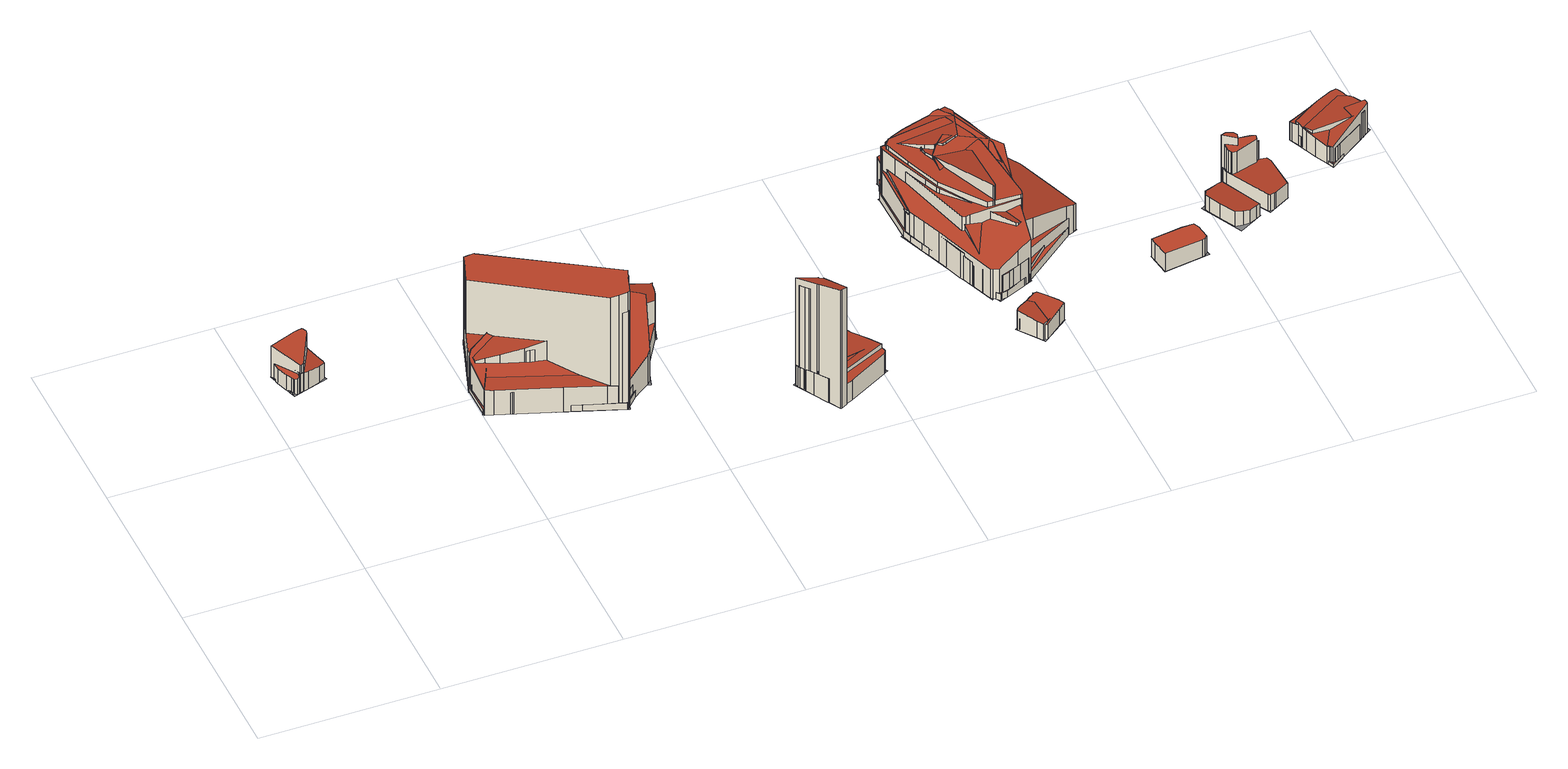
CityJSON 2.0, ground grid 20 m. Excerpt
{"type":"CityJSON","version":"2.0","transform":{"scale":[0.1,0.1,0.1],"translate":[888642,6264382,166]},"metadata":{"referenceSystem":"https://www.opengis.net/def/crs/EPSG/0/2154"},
"CityObjects":{
"building1":{"type":"Building","attributes":{"class":"Building"},"children":["building1-1"]},
"building1-1":{"type":"BuildingPart","parents":["building1"],"geometry":[{"type":"MultiSurface","lod":"2.2","boundaries":[[[0,1,2,3,4,5,6,7,8,9,10,11,12,13,14]],[[15,16,1,0]],[[16,17,2,1]],[[17,18,3,2]],[[18,19,4,3]],[[19,20,5,4]],[[20,21,6,5]],[[21,22,7,6]],[[22,23,8,7]],[[23,24,9,8]],[[24,25,10,9]],[[25,26,11,10]],[[26,27,12,11]],[[27,28,13,12]],[[28,29,14,13]],[[29,15,0,14]],[[30,31,32,33,34,35,36,37,38,39]],[[40,41,31,30]],[[41,42,32,31]],[[42,43,33,32]],[[43,44,34,33]],[[44,45,35,34]],[[45,46,36,35]],[[46,47,37,36]],[[47,48,38,37]],[[48,49,39,38]],[[49,40,30,39]],[[50,51,52,53,54,55,56,57,58,59,60,61,62]],[[63,64,51,50]],[[64,65,52,51]],[[65,66,53,52]],[[66,67,54,53]],[[67,68,55,54]],[[68,69,56,55]],[[69,70,57,56]],[[70,71,58,57]],[[71,72,59,58]],[[72,73,60,59]],[[73,74,61,60]],[[74,75,62,61]],[[75,63,50,62]],[[76,77,78,79,80,81,82,83,84,85]],[[86,18,77,76]],[[18,87,78,77]],[[87,88,79,78]],[[88,89,80,79]],[[89,90,81,80]],[[90,91,82,81]],[[91,92,83,82]],[[92,93,84,83]],[[93,94,85,84]],[[94,86,76,85]],[[95,96,97,98]]],"semantics":{"surfaces":[{"type":"RoofSurface","rf_azimuth":15.54,"rf_slope":7.57},{"type":"WallSurface","on_footprint_edge":true},{"type":"RoofSurface","rf_azimuth":200.71,"rf_slope":18.21},{"type":"RoofSurface","rf_azimuth":100.34,"rf_slope":1.51},{"type":"RoofSurface","rf_azimuth":263.24,"rf_slope":11.64},{"type":"GroundSurface"}],"values":[0,1,1,1,1,1,1,1,1,1,1,1,1,1,1,1,2,1,1,1,1,1,1,1,1,1,1,3,1,1,1,1,1,1,1,1,1,1,1,1,1,4,1,1,1,1,1,1,1,1,1,1,5]}}]},
"building2":{"type":"Building","attributes":{"class":"Building"},"children":["building2-1"]},
"building2-1":{"type":"BuildingPart","parents":["building2"],"geometry":[{"type":"MultiSurface","lod":"2.2","boundaries":[[[99,100,101,102,103,104,105,106,107,108,109,110,111,112,113,114,115,116]],[[117,118,100,99]],[[118,119,101,100]],[[119,120,102,101]],[[120,121,103,102]],[[121,122,104,103]],[[122,123,105,104]],[[123,124,106,105]],[[124,125,107,106]],[[125,126,108,107]],[[126,127,109,108]],[[127,128,110,109]],[[128,129,111,110]],[[129,130,112,111]],[[130,131,113,112]],[[131,132,114,113]],[[132,133,115,114]],[[133,134,116,115]],[[134,117,99,116]],[[135,136,137,138,139,140,141,142,143,144,145,146,147,148,149,150]],[[151,152,136,135]],[[152,153,137,136]],[[153,154,138,137]],[[154,155,139,138]],[[155,156,140,139]],[[156,157,141,140]],[[157,158,142,141]],[[158,159,143,142]],[[159,160,144,143]],[[160,161,145,144]],[[161,162,146,145]],[[162,163,147,146]],[[163,164,148,147]],[[164,165,149,148]],[[165,166,150,149]],[[166,151,135,150]],[[167,168,169,170,171,172,173,174,175,176,177,178,179,180]],[[181,182,168,167]],[[182,183,169,168]],[[183,184,170,169]],[[184,185,171,170]],[[185,186,172,171]],[[186,187,173,172]],[[187,188,174,173]],[[188,189,175,174]],[[189,190,176,175]],[[190,191,177,176]],[[191,192,178,177]],[[192,193,179,178]],[[193,194,180,179]],[[194,181,167,180]],[[195,196,197,198,199,200,201,202,203,204,205,206,207,208,209,210,211,212]],[[213,214,196,195]],[[214,215,197,196]],[[215,216,198,197]],[[216,217,199,198]],[[217,218,200,199]],[[218,219,201,200]],[[219,220,202,201]],[[220,221,203,202]],[[221,222,204,203]],[[222,223,205,204]],[[223,224,206,205]],[[224,225,207,206]],[[225,226,208,207]],[[226,227,209,208]],[[227,228,210,209]],[[228,229,211,210]],[[229,230,212,211]],[[230,213,195,212]],[[231,232,233,234,235,236,237,238,239,240,241,242]],[[243,244,232,231]],[[244,245,233,232]],[[245,246,234,233]],[[246,247,235,234]],[[247,248,236,235]],[[248,249,237,236]],[[249,250,238,237]],[[250,251,239,238]],[[251,252,240,239]],[[252,253,241,240]],[[253,254,242,241]],[[254,243,231,242]],[[255,256,257,258,259,260,261,262,263,264,265,266,267,268,269]],[[270,271,256,255]],[[271,247,257,256]],[[247,272,258,257]],[[272,273,259,258]],[[273,274,260,259]],[[274,275,261,260]],[[275,276,262,261]],[[276,277,263,262]],[[277,278,264,263]],[[278,279,265,264]],[[279,280,266,265]],[[280,281,267,266]],[[281,165,268,267]],[[165,282,269,268]],[[282,270,255,269]],[[283,284,285,286,287,288,289,290,291,292,293,294]],[[295,296,284,283]],[[296,297,285,284]],[[297,298,286,285]],[[298,299,287,286]],[[299,300,288,287]],[[300,301,289,288]],[[301,302,290,289]],[[302,303,291,290]],[[303,304,292,291]],[[304,305,293,292]],[[305,306,294,293]],[[306,295,283,294]],[[307,308,309,310,311,312,313,314,315,316,317]],[[318,319,308,307]],[[319,320,309,308]],[[320,272,310,309]],[[272,218,311,310]],[[218,321,312,311]],[[321,322,313,312]],[[322,323,314,313]],[[323,324,315,314]],[[324,325,316,315]],[[325,326,317,316]],[[326,318,307,317]],[[327,328,329,330,331,332,333,334,335,336,337,338]],[[339,340,328,327]],[[340,341,329,328]],[[341,342,330,329]],[[342,343,331,330]],[[343,344,332,331]],[[344,345,333,332]],[[345,346,334,333]],[[346,347,335,334]],[[347,348,336,335]],[[348,349,337,336]],[[349,350,338,337]],[[350,339,327,338]],[[351,352,353,354,355,356,357,358,359,360,361,362,363]],[[364,365,352,351]],[[365,366,353,352]],[[366,367,354,353]],[[367,368,355,354]],[[368,182,356,355]],[[182,221,357,356]],[[221,369,358,357]],[[369,370,359,358]],[[370,371,360,359]],[[371,372,361,360]],[[372,373,362,361]],[[373,374,363,362]],[[374,364,351,363]],[[375,376,377,378,379,380,381,382]],[[383,384,376,375]],[[384,385,377,376]],[[385,300,378,377]],[[300,386,379,378]],[[386,387,380,379]],[[387,348,381,380]],[[348,388,382,381]],[[388,383,375,382]],[[389,390,391,392,393,394,395]],[[396,397,390,389]],[[397,398,391,390]],[[398,399,392,391]],[[399,400,393,392]],[[400,401,394,393]],[[401,402,395,394]],[[402,396,389,395]],[[403,404,405,406,407,408,409]],[[318,366,404,403]],[[366,405,404]],[[410,407,406]],[[410,411,408,407]],[[411,412,409,408]],[[412,318,403,409]],[[413,414,415,416]],[[417,418,414,413]],[[418,419,415,414]],[[419,420,416,415]],[[420,417,413,416]],[[421,422,423,424,425,426]],[[412,427,422,421]],[[427,428,423,422]],[[428,429,424,423]],[[429,430,425,424]],[[430,431,426,425]],[[431,412,421,426]],[[432,433,434,435,436,437,438,439,440,441,442,411,325,443,444,445]]],"semantics":{"surfaces":[{"type":"RoofSurface","rf_azimuth":251.71,"rf_slope":16.52},{"type":"WallSurface","on_footprint_edge":true},{"type":"RoofSurface","rf_azimuth":162.41,"rf_slope":17.13},{"type":"RoofSurface","rf_azimuth":78.77,"rf_slope":15.43},{"type":"RoofSurface","rf_azimuth":127.8,"rf_slope":1.29},{"type":"RoofSurface","rf_azimuth":255,"rf_slope":3.96},{"type":"RoofSurface","rf_azimuth":174.66,"rf_slope":17.83},{"type":"RoofSurface","rf_azimuth":328.68,"rf_slope":11.19},{"type":"RoofSurface","rf_azimuth":230.89,"rf_slope":18.81},{"type":"RoofSurface","rf_azimuth":131.61,"rf_slope":17.32},{"type":"RoofSurface","rf_azimuth":213.69,"rf_slope":1.65},{"type":"RoofSurface","rf_azimuth":133.4,"rf_slope":14.82},{"type":"RoofSurface","rf_azimuth":178.65,"rf_slope":16.27},{"type":"RoofSurface","rf_azimuth":34.18,"rf_slope":7.38},{"type":"RoofSurface","rf_azimuth":332.82,"rf_slope":3.75},{"type":"RoofSurface","rf_azimuth":262.58,"rf_slope":11.08},{"type":"GroundSurface"}],"values":[0,1,1,1,1,1,1,1,1,1,1,1,1,1,1,1,1,1,1,2,1,1,1,1,1,1,1,1,1,1,1,1,1,1,1,1,3,1,1,1,1,1,1,1,1,1,1,1,1,1,1,4,1,1,1,1,1,1,1,1,1,1,1,1,1,1,1,1,1,1,5,1,1,1,1,1,1,1,1,1,1,1,1,6,1,1,1,1,1,1,1,1,1,1,1,1,1,1,1,7,1,1,1,1,1,1,1,1,1,1,1,1,8,1,1,1,1,1,1,1,1,1,1,1,9,1,1,1,1,1,1,1,1,1,1,1,1,10,1,1,1,1,1,1,1,1,1,1,1,1,1,11,1,1,1,1,1,1,1,1,12,1,1,1,1,1,1,1,13,1,1,1,1,1,1,14,1,1,1,1,15,1,1,1,1,1,1,16]}}]},
"building3":{"type":"Building","attributes":{"class":"Building"},"children":["building3-1"]},
"building3-1":{"type":"BuildingPart","parents":["building3"],"geometry":[{"type":"MultiSurface","lod":"2.2","boundaries":[[[446,447,448,449,450,451,452,453,454,455,456,457,458,459]],[[460,461,447,446]],[[461,462,448,447]],[[462,463,449,448]],[[463,464,450,449]],[[464,465,451,450]],[[465,466,452,451]],[[466,467,453,452]],[[467,468,454,453]],[[468,469,455,454]],[[469,470,456,455]],[[470,471,457,456]],[[471,472,458,457]],[[472,473,459,458]],[[473,460,446,459]],[[474,475,476,477,478,479,480,481,482,483,484,485]],[[486,487,475,474]],[[487,488,476,475]],[[488,489,477,476]],[[489,490,478,477]],[[490,491,479,478]],[[491,492,480,479]],[[492,493,481,480]],[[493,494,482,481]],[[494,495,483,482]],[[495,496,484,483]],[[496,497,485,484]],[[497,486,474,485]],[[498,499,500,501,502,503,504,505,506]],[[460,507,499,498]],[[507,508,500,499]],[[508,509,501,500]],[[509,510,502,501]],[[510,511,503,502]],[[511,512,504,503]],[[512,513,505,504]],[[513,514,506,505]],[[514,460,498,506]],[[515,516,517,518,519,520,521,522,523]],[[524,525,516,515]],[[525,526,517,516]],[[526,527,518,517]],[[527,528,519,518]],[[528,529,520,519]],[[529,530,521,520]],[[530,531,522,521]],[[531,532,523,522]],[[532,524,515,523]],[[533,534,509,535]]],"semantics":{"surfaces":[{"type":"RoofSurface","rf_azimuth":115.02,"rf_slope":7.95},{"type":"WallSurface","on_footprint_edge":true},{"type":"RoofSurface","rf_azimuth":297.71,"rf_slope":17.24},{"type":"RoofSurface","rf_azimuth":84.93,"rf_slope":18.1},{"type":"RoofSurface","rf_azimuth":82.2,"rf_slope":16.7},{"type":"GroundSurface"}],"values":[0,1,1,1,1,1,1,1,1,1,1,1,1,1,1,2,1,1,1,1,1,1,1,1,1,1,1,1,3,1,1,1,1,1,1,1,1,1,4,1,1,1,1,1,1,1,1,1,5]}}]},
"building4":{"type":"Building","attributes":{"class":"Building"},"children":["building4-1"]},
"building4-1":{"type":"BuildingPart","parents":["building4"],"geometry":[{"type":"MultiSurface","lod":"2.2","boundaries":[[[536,537,538,539,540,541,542,543,544,545,546,547,548,549,550]],[[551,552,537,536]],[[552,553,538,537]],[[553,554,539,538]],[[554,555,540,539]],[[555,556,541,540]],[[556,557,542,541]],[[557,558,543,542]],[[558,559,544,543]],[[559,560,545,544]],[[560,561,546,545]],[[561,562,547,546]],[[562,563,548,547]],[[563,564,549,548]],[[564,565,550,549]],[[565,551,536,550]],[[566,567,568,569,570,571,572]],[[573,574,567,566]],[[574,575,568,567]],[[575,576,569,568]],[[576,577,570,569]],[[577,578,571,570]],[[578,579,572,571]],[[579,573,566,572]],[[580,581,582,583]]],"semantics":{"surfaces":[{"type":"RoofSurface","rf_azimuth":225.5,"rf_slope":7.92},{"type":"WallSurface","on_footprint_edge":true},{"type":"RoofSurface","rf_azimuth":338.32,"rf_slope":10.47},{"type":"GroundSurface"}],"values":[0,1,1,1,1,1,1,1,1,1,1,1,1,1,1,1,2,1,1,1,1,1,1,1,3]}}]},
"building5":{"type":"Building","attributes":{"class":"Building"},"children":["building5-1"]},
"building5-1":{"type":"BuildingPart","parents":["building5"],"geometry":[{"type":"MultiSurface","lod":"2.2","boundaries":[[[584,585,586,587,588,589,590,591,592,593,594,595,596,597,598,599]],[[600,601,585,584]],[[601,602,586,585]],[[602,603,587,586]],[[603,604,588,587]],[[604,605,589,588]],[[605,606,590,589]],[[606,607,591,590]],[[607,608,592,591]],[[608,609,593,592]],[[609,610,594,593]],[[610,611,595,594]],[[611,612,596,595]],[[612,613,597,596]],[[613,614,598,597]],[[614,615,599,598]],[[615,600,584,599]],[[616,617,618,619,620,621,622,623,624,625,626,627,628,629,630,631,632,633,634,635,636,637]],[[638,639,617,616]],[[639,640,618,617]],[[640,641,619,618]],[[641,642,620,619]],[[642,643,621,620]],[[643,644,622,621]],[[644,645,623,622]],[[645,646,624,623]],[[646,647,625,624]],[[647,648,626,625]],[[648,649,627,626]],[[649,650,628,627]],[[650,651,629,628]],[[651,652,630,629]],[[652,653,631,630]],[[653,654,632,631]],[[654,655,633,632]],[[655,656,634,633]],[[656,657,635,634]],[[657,658,636,635]],[[658,659,637,636]],[[659,638,616,637]],[[660,661,662,663,664,665,666,667,668,669,670,671,672,673,674,675]],[[676,677,661,660]],[[677,678,662,661]],[[678,679,663,662]],[[679,680,664,663]],[[680,681,665,664]],[[681,682,666,665]],[[682,683,667,666]],[[683,684,668,667]],[[684,685,669,668]],[[685,686,670,669]],[[686,687,671,670]],[[687,688,672,671]],[[688,689,673,672]],[[689,690,674,673]],[[690,691,675,674]],[[691,676,660,675]],[[692,693,694,695,696,697,698,699,700,701,702,703,704,705,706]],[[658,707,693,692]],[[707,708,694,693]],[[708,709,695,694]],[[709,710,696,695]],[[710,711,697,696]],[[711,712,698,697]],[[712,713,699,698]],[[713,714,700,699]],[[714,715,701,700]],[[715,613,702,701]],[[613,716,703,702]],[[716,717,704,703]],[[717,718,705,704]],[[718,719,706,705]],[[719,658,692,706]],[[720,721,722,723,724,725,726,727,728,729,730,731,732,733]],[[734,735,721,720]],[[735,736,722,721]],[[736,737,723,722]],[[737,738,724,723]],[[738,739,725,724]],[[739,740,726,725]],[[740,741,727,726]],[[741,742,728,727]],[[742,743,729,728]],[[743,744,730,729]],[[744,745,731,730]],[[745,746,732,731]],[[746,747,733,732]],[[747,734,720,733]],[[748,749,750,751,752,753,754,755,756,757,758,759,760,761,762,763,764,765,766,767,768]],[[769,770,749,748]],[[770,771,750,749]],[[771,772,751,750]],[[772,773,752,751]],[[773,774,753,752]],[[774,775,754,753]],[[775,776,755,754]],[[776,777,756,755]],[[777,778,757,756]],[[778,779,758,757]],[[779,742,759,758]],[[742,780,760,759]],[[780,781,761,760]],[[781,782,762,761]],[[782,783,763,762]],[[783,784,764,763]],[[784,785,765,764]],[[785,786,766,765]],[[786,787,767,766]],[[787,788,768,767]],[[788,769,748,768]],[[789,790,791,792,793,794,795,796,797,798,799,800,801,802,803,804]],[[805,806,790,789]],[[806,807,791,790]],[[807,808,792,791]],[[808,809,793,792]],[[809,810,794,793]],[[810,811,795,794]],[[811,812,796,795]],[[812,813,797,796]],[[813,814,798,797]],[[814,815,799,798]],[[815,816,800,799]],[[816,613,801,800]],[[613,817,802,801]],[[817,818,803,802]],[[818,819,804,803]],[[819,805,789,804]],[[820,821,822,823,824,825,826,827,828,829,830,831,832,833,834]],[[835,836,821,820]],[[836,837,822,821]],[[837,838,823,822]],[[838,839,824,823]],[[839,840,825,824]],[[840,841,826,825]],[[841,842,827,826]],[[842,843,828,827]],[[843,844,829,828]],[[844,845,830,829]],[[845,846,831,830]],[[846,847,832,831]],[[847,848,833,832]],[[848,658,834,833]],[[658,835,820,834]],[[849,850,851,852,853,854,855,856,857,858,859]],[[860,861,850,849]],[[861,862,851,850]],[[862,863,852,851]],[[863,864,853,852]],[[864,865,854,853]],[[865,866,855,854]],[[866,613,856,855]],[[613,867,857,856]],[[867,868,858,857]],[[868,869,859,858]],[[869,860,849,859]],[[870,871,872,873,874,875,876,877,878,784,879,880]],[[881,882,871,870]],[[882,883,872,871]],[[883,884,873,872]],[[884,885,874,873]],[[885,645,875,874]],[[645,886,876,875]],[[886,887,877,876]],[[887,888,878,877]],[[888,784,878]],[[889,879,784]],[[889,890,880,879]],[[890,881,870,880]],[[891,892,893,894,895,896,897,898,899,900,901]],[[902,903,892,891]],[[903,904,893,892]],[[904,905,894,893]],[[905,906,895,894]],[[906,907,896,895]],[[907,908,897,896]],[[908,909,898,897]],[[909,910,899,898]],[[910,911,900,899]],[[911,912,901,900]],[[912,902,891,901]],[[913,914,915,916,917,918,919,920,921,922,923]],[[924,925,914,913]],[[925,926,915,914]],[[926,927,916,915]],[[927,928,917,916]],[[928,929,918,917]],[[929,930,919,918]],[[930,931,920,919]],[[931,613,921,920]],[[613,719,922,921]],[[719,932,923,922]],[[932,924,913,923]],[[933,934,935,936,937,938,939,940,941,942,943,944,945,946,947]],[[948,949,934,933]],[[949,950,935,934]],[[950,951,936,935]],[[951,952,937,936]],[[952,953,938,937]],[[953,954,939,938]],[[954,955,940,939]],[[955,956,941,940]],[[956,957,942,941]],[[957,958,943,942]],[[958,959,944,943]],[[959,960,945,944]],[[960,961,946,945]],[[961,962,947,946]],[[962,948,933,947]],[[963,964,965,966,967,968,969,970,971,972,973,974,975]],[[976,977,964,963]],[[977,978,965,964]],[[978,979,966,965]],[[979,980,967,966]],[[980,981,968,967]],[[981,982,969,968]],[[982,983,970,969]],[[983,984,971,970]],[[984,985,972,971]],[[985,986,973,972]],[[986,987,974,973]],[[987,988,975,974]],[[988,976,963,975]],[[989,990,991,992,993,994,995,996,997,998,999,961,1000,1001,1002,1003,1004]]],"semantics":{"surfaces":[{"type":"RoofSurface","rf_azimuth":19.79,"rf_slope":16.7},{"type":"WallSurface","on_footprint_edge":true},{"type":"RoofSurface","rf_azimuth":202,"rf_slope":19.23},{"type":"RoofSurface","rf_azimuth":215.16,"rf_slope":4.06},{"type":"RoofSurface","rf_azimuth":108.03,"rf_slope":13.77},{"type":"RoofSurface","rf_azimuth":285.46,"rf_slope":19.16},{"type":"RoofSurface","rf_azimuth":200.56,"rf_slope":0.766},{"type":"RoofSurface","rf_azimuth":351.85,"rf_slope":4.25},{"type":"RoofSurface","rf_azimuth":189.19,"rf_slope":7.55},{"type":"RoofSurface","rf_azimuth":208.09,"rf_slope":9.23},{"type":"RoofSurface","rf_azimuth":22.5,"rf_slope":12.77},{"type":"RoofSurface","rf_azimuth":62.84,"rf_slope":12.25},{"type":"RoofSurface","rf_azimuth":59.15,"rf_slope":5.6},{"type":"RoofSurface","rf_azimuth":260.67,"rf_slope":3.06},{"type":"RoofSurface","rf_azimuth":247.45,"rf_slope":10.62},{"type":"GroundSurface"}],"values":[0,1,1,1,1,1,1,1,1,1,1,1,1,1,1,1,1,2,1,1,1,1,1,1,1,1,1,1,1,1,1,1,1,1,1,1,1,1,1,1,3,1,1,1,1,1,1,1,1,1,1,1,1,1,1,1,1,4,1,1,1,1,1,1,1,1,1,1,1,1,1,1,1,5,1,1,1,1,1,1,1,1,1,1,1,1,1,1,6,1,1,1,1,1,1,1,1,1,1,1,1,1,1,1,1,1,1,1,1,1,7,1,1,1,1,1,1,1,1,1,1,1,1,1,1,1,1,8,1,1,1,1,1,1,1,1,1,1,1,1,1,1,1,9,1,1,1,1,1,1,1,1,1,1,1,10,1,1,1,1,1,1,1,1,1,1,1,1,11,1,1,1,1,1,1,1,1,1,1,1,12,1,1,1,1,1,1,1,1,1,1,1,13,1,1,1,1,1,1,1,1,1,1,1,1,1,1,1,14,1,1,1,1,1,1,1,1,1,1,1,1,1,15]}}]},
"building6":{"type":"Building","attributes":{"class":"Building"},"children":["building6-1"]},
"building6-1":{"type":"BuildingPart","parents":["building6"],"geometry":[{"type":"MultiSurface","lod":"2.2","boundaries":[[[1005,1006,1007,1008,1009,1010,1011,1012,1013,1014,1015]],[[1016,1017,1006,1005]],[[1017,1018,1007,1006]],[[1018,1019,1008,1007]],[[1019,1020,1009,1008]],[[1020,1021,1010,1009]],[[1021,1022,1011,1010]],[[1022,1023,1012,1011]],[[1023,1024,1013,1012]],[[1024,1025,1014,1013]],[[1025,1026,1015,1014]],[[1026,1016,1005,1015]],[[1027,1028,1029,1030,1031,1032,1033,1034,1035,1036]],[[1037,1038,1028,1027]],[[1038,1039,1029,1028]],[[1039,1040,1030,1029]],[[1040,1041,1031,1030]],[[1041,1042,1032,1031]],[[1042,1025,1033,1032]],[[1025,1043,1034,1033]],[[1043,1044,1035,1034]],[[1044,1045,1036,1035]],[[1045,1037,1027,1036]],[[1046,1047,1048,1049]]],"semantics":{"surfaces":[{"type":"RoofSurface","rf_azimuth":26.37,"rf_slope":1.78},{"type":"WallSurface","on_footprint_edge":true},{"type":"RoofSurface","rf_azimuth":69.27,"rf_slope":2.02},{"type":"GroundSurface"}],"values":[0,1,1,1,1,1,1,1,1,1,1,1,2,1,1,1,1,1,1,1,1,1,1,3]}}]},
"building7":{"type":"Building","attributes":{"class":"Building"},"children":["building7-1"]},
"building7-1":{"type":"BuildingPart","parents":["building7"],"geometry":[{"type":"MultiSurface","lod":"2.2","boundaries":[[[1050,1051,1052,1053,1054,1055,1056,1057,1058,1059,1060,1061,1062,1063]],[[1064,1065,1051,1050]],[[1065,1066,1052,1051]],[[1066,1067,1053,1052]],[[1067,1068,1054,1053]],[[1068,1069,1055,1054]],[[1069,1070,1056,1055]],[[1070,1071,1057,1056]],[[1071,1072,1058,1057]],[[1072,1073,1059,1058]],[[1073,1074,1060,1059]],[[1074,1075,1061,1060]],[[1075,1076,1062,1061]],[[1076,1077,1063,1062]],[[1077,1064,1050,1063]],[[1078,1079,1080,1081]]],"semantics":{"surfaces":[{"type":"RoofSurface","rf_azimuth":24.28,"rf_slope":8.57},{"type":"WallSurface","on_footprint_edge":true},{"type":"GroundSurface"}],"values":[0,1,1,1,1,1,1,1,1,1,1,1,1,1,1,2]}}]},
"building8":{"type":"Building","attributes":{"class":"Building"},"children":["building8-1"]},
"building8-1":{"type":"BuildingPart","parents":["building8"],"geometry":[{"type":"MultiSurface","lod":"2.2","boundaries":[[[1082,1083,1084,1085,1086,1087,1088,1089,1090,1091,1092]],[[1093,1094,1083,1082]],[[1094,1095,1084,1083]],[[1095,1096,1085,1084]],[[1096,1097,1086,1085]],[[1097,1098,1087,1086]],[[1098,1099,1088,1087]],[[1099,1100,1089,1088]],[[1100,1101,1090,1089]],[[1101,1102,1091,1090]],[[1102,1103,1092,1091]],[[1103,1093,1082,1092]],[[1104,1105,1106,1107,1108,1109,1110,1111,1112,1113]],[[1114,1115,1105,1104]],[[1115,1096,1106,1105]],[[1096,1116,1107,1106]],[[1116,1117,1108,1107]],[[1117,1118,1109,1108]],[[1118,1119,1110,1109]],[[1119,1111,1110]],[[1120,1112,1111]],[[1120,1113,1112]],[[1114,1104,1113]],[[1121,1122,1123,1124,1125,1126,1127,1128,1129,1130,1131]],[[1132,1133,1122,1121]],[[1133,1134,1123,1122]],[[1134,1135,1124,1123]],[[1135,1136,1125,1124]],[[1136,1137,1126,1125]],[[1137,1138,1127,1126]],[[1138,1139,1128,1127]],[[1139,1140,1129,1128]],[[1140,1141,1130,1129]],[[1141,1142,1131,1130]],[[1142,1132,1121,1131]],[[1143,1144,1145,1146,1147,1148]],[[1149,1150,1144,1143]],[[1150,1151,1145,1144]],[[1151,1152,1146,1145]],[[1152,1153,1147,1146]],[[1153,1142,1148,1147]],[[1142,1149,1143,1148]],[[1154,1155,1156,1157,1158]],[[1159,1160,1155,1154]],[[1160,1161,1156,1155]],[[1161,1162,1157,1156]],[[1162,1163,1158,1157]],[[1163,1159,1154,1158]],[[1164,1165,1101,1166,1167,1168,1169]]],"semantics":{"surfaces":[{"type":"RoofSurface","rf_azimuth":9.55,"rf_slope":6.26},{"type":"WallSurface","on_footprint_edge":true},{"type":"RoofSurface","rf_azimuth":72.95,"rf_slope":13.24},{"type":"RoofSurface","rf_azimuth":290.91,"rf_slope":20.51},{"type":"RoofSurface","rf_azimuth":115.58,"rf_slope":17.55},{"type":"RoofSurface","rf_azimuth":312.75,"rf_slope":18.49},{"type":"GroundSurface"}],"values":[0,1,1,1,1,1,1,1,1,1,1,1,2,1,1,1,1,1,1,1,1,1,1,3,1,1,1,1,1,1,1,1,1,1,1,4,1,1,1,1,1,1,5,1,1,1,1,1,6]}}]},
"building9":{"type":"Building","attributes":{"class":"Building"},"children":["building9-1"]},
"building9-1":{"type":"BuildingPart","parents":["building9"],"geometry":[{"type":"MultiSurface","lod":"2.2","boundaries":[[[1170,1171,1172,1173,1174,1175,1176,1177,1178,1179,1180,1181,1182,1183,1184,1185,1186,1187,1188,1189,1190,1191]],[[1192,1193,1171,1170]],[[1193,1194,1172,1171]],[[1194,1195,1173,1172]],[[1195,1196,1174,1173]],[[1196,1197,1175,1174]],[[1197,1198,1176,1175]],[[1198,1199,1177,1176]],[[1199,1200,1178,1177]],[[1200,1201,1179,1178]],[[1201,1202,1180,1179]],[[1202,1203,1181,1180]],[[1203,1204,1182,1181]],[[1204,1205,1183,1182]],[[1205,1206,1184,1183]],[[1206,1207,1185,1184]],[[1207,1208,1186,1185]],[[1208,1209,1187,1186]],[[1209,1210,1188,1187]],[[1210,1211,1189,1188]],[[1211,1212,1190,1189]],[[1212,1213,1191,1190]],[[1213,1192,1170,1191]],[[1214,1215,1216,1217,1218,1219,1220,1221,1222,1223,1224,1225,1226]],[[1227,1228,1215,1214]],[[1228,1229,1216,1215]],[[1229,1230,1217,1216]],[[1230,1231,1218,1217]],[[1231,1232,1219,1218]],[[1232,1233,1220,1219]],[[1233,1234,1221,1220]],[[1234,1235,1222,1221]],[[1235,1236,1223,1222]],[[1236,1237,1224,1223]],[[1237,1238,1225,1224]],[[1238,1239,1226,1225]],[[1239,1227,1214,1226]],[[1240,1241,1242,1243,1244,1245,1246,1247,1248]],[[1249,1250,1241,1240]],[[1250,1251,1242,1241]],[[1251,1252,1243,1242]],[[1252,1253,1244,1243]],[[1253,1254,1245,1244]],[[1254,1255,1246,1245]],[[1255,1256,1247,1246]],[[1256,1257,1248,1247]],[[1257,1249,1240,1248]],[[1258,1259,1260,1261,1262,1263,1264,1265,1266]],[[1267,1268,1259,1258]],[[1268,1269,1260,1259]],[[1269,1270,1261,1260]],[[1270,1271,1262,1261]],[[1271,1272,1263,1262]],[[1272,1273,1264,1263]],[[1273,1274,1265,1264]],[[1274,1275,1266,1265]],[[1275,1267,1258,1266]],[[1276,1277,1227,1250,1278]]],"semantics":{"surfaces":[{"type":"RoofSurface","rf_azimuth":310.51,"rf_slope":7.97},{"type":"WallSurface","on_footprint_edge":true},{"type":"RoofSurface","rf_azimuth":116.42,"rf_slope":9.17},{"type":"RoofSurface","rf_azimuth":354.6,"rf_slope":1.91},{"type":"RoofSurface","rf_azimuth":159.15,"rf_slope":20.2},{"type":"GroundSurface"}],"values":[0,1,1,1,1,1,1,1,1,1,1,1,1,1,1,1,1,1,1,1,1,1,1,2,1,1,1,1,1,1,1,1,1,1,1,1,1,3,1,1,1,1,1,1,1,1,1,4,1,1,1,1,1,1,1,1,1,5]}}]}
},
"vertices":[
[13,266,72],[17,255,72],[22,242,71],[26,234,71],[26,233,71],[35,235,70],[49,240,68],[56,244,67],[56,247,67],[54,253,67],[48,275,67],[40,275,68],[30,274,69],[27,273,70],[16,270,71],[13,266,46],[17,255,46],[22,242,46],[26,234,46],[26,233,46],[35,235,46],[49,240,46],[56,244,46],[56,247,46],[54,253,46],[48,275,46],[40,275,46],[30,274,46],[27,273,46],[16,270,46],[9,263,67],[10,255,66],[14,242,66],[17,237,66],[18,234,66],[19,234,66],[22,231,67],[24,232,68],[27,266,73],[9,266,67],[9,263,46],[10,255,46],[14,242,46],[17,237,46],[18,234,46],[19,234,46],[22,231,46],[24,232,46],[27,266,46],[9,266,46],[8,265,47],[9,261,47],[13,247,47],[17,233,48],[30,236,48],[47,240,48],[56,245,48],[53,256,47],[47,274,47],[44,275,47],[39,275,47],[27,272,47],[15,269,47],[8,265,46],[9,261,46],[13,247,46],[17,233,46],[30,236,46],[47,240,46],[56,245,46],[53,256,46],[47,274,46],[44,275,46],[39,275,46],[27,272,46],[15,269,46],[7,266,88],[26,234,82],[27,234,82],[30,235,82],[47,268,89],[48,272,90],[46,275,91],[45,276,91],[42,276,91],[36,275,90],[7,266,46],[27,234,46],[30,235,46],[47,268,46],[48,272,46],[46,275,46],[45,276,46],[42,276,46],[36,275,46],[47,278,46],[7,267,46],[18,230,46],[58,242,46],
[186,170,83],[187,133,73],[188,132,73],[212,123,73],[235,116,72],[314,90,73],[322,90,73],[326,92,74],[356,113,83],[360,117,85],[381,178,104],[376,182,104],[338,204,107],[279,224,107],[267,226,107],[205,191,91],[192,184,88],[187,177,85],[186,170,44],[187,133,44],[188,132,44],[212,123,44],[235,116,44],[314,90,44],[322,90,44],[326,92,44],[356,113,44],[360,117,44],[381,178,44],[376,182,44],[338,204,44],[279,224,44],[267,226,44],[205,191,44],[192,184,44],[187,177,44],[190,169,86],[190,168,86],[199,165,89],[213,159,94],[237,151,101],[266,143,111],[268,145,111],[273,154,112],[281,176,112],[291,213,111],[291,220,111],[286,222,109],[212,244,85],[210,244,85],[209,244,84],[190,188,84],[190,169,44],[190,168,44],[199,165,44],[213,159,44],[237,151,44],[266,143,44],[268,145,44],[273,154,44],[281,176,44],[291,213,44],[291,220,44],[286,222,44],[212,244,44],[210,244,44],[209,244,44],[190,188,44],[269,154,107],[390,175,95],[393,182,93],[396,189,91],[399,201,88],[401,209,85],[402,212,85],[401,213,84],[381,221,83],[371,224,83],[353,230,82],[277,246,82],[275,243,83],[270,228,87],[269,154,44],[390,175,44],[393,182,44],[396,189,44],[399,201,44],[401,209,44],[402,212,44],[401,213,44],[381,221,44],[371,224,44],[353,230,44],[277,246,44],[275,243,44],[270,228,44],[185,134,50],[191,131,50],[220,121,51],[279,100,52],[322,85,53],[325,87,53],[352,115,53],[365,133,53],[401,212,52],[399,214,52],[393,217,52],[388,218,51],[348,231,51],[284,245,50],[279,245,49],[208,243,48],[188,182,49],[185,172,49],[185,134,44],[191,131,44],[220,121,44],[279,100,44],[322,85,44],[325,87,44],[352,115,44],[365,133,44],[401,212,44],[399,214,44],[393,217,44],[388,218,44],[348,231,44],[284,245,44],[279,245,44],[208,243,44],[188,182,44],[185,172,44],[185,132,77],[194,129,77],[261,106,77],[303,92,76],[314,88,76],[333,108,78],[347,229,86],[286,245,86],[285,245,86],[281,245,86],[273,238,86],[201,164,79],[185,132,44],[194,129,44],[261,106,44],[303,92,44],[314,88,44],[333,108,44],[347,229,44],[286,245,44],[285,245,44],[281,245,44],[273,238,44],[201,164,44],[199,213,156],[306,91,194],[314,88,197],[323,86,200],[326,87,200],[327,91,201],[331,104,202],[333,107,202],[333,110,202],[335,115,202],[219,241,162],[218,242,161],[213,243,160],[209,244,158],[207,237,158],[199,213,44],[306,91,44],[323,86,44],[326,87,44],[327,91,44],[331,104,44],[333,107,44],[333,110,44],[335,115,44],[219,241,44],[218,242,44],[213,243,44],[207,237,44],[202,219,141],[206,215,140],[272,175,125],[276,175,124],[280,174,123],[341,190,115],[341,191,115],[341,195,115],[334,199,117],[212,243,142],[210,242,142],[205,231,142],[202,219,44],[206,215,44],[272,175,44],[276,175,44],[280,174,44],[341,190,44],[341,191,44],[341,195,44],[334,199,44],[212,243,44],[210,242,44],[205,231,44],[187,170,59],[200,157,58],[262,107,59],[323,86,66],[325,87,67],[326,91,68],[360,185,100],[342,218,105],[340,221,106],[269,226,92],[197,191,67],[187,170,44],[200,157,44],[262,107,44],[326,91,44],[360,185,44],[342,218,44],[340,221,44],[269,226,44],[197,191,44],[190,171,72],[192,168,73],[246,150,89],[264,144,94],[273,148,95],[338,200,96],[341,211,94],[341,215,93],[341,216,93],[273,236,74],[214,243,60],[199,204,66],[190,171,44],[192,168,44],[246,150,44],[264,144,44],[273,148,44],[338,200,44],[341,211,44],[341,215,44],[341,216,44],[273,236,44],[214,243,44],[199,204,44],[196,190,62],[241,153,62],[325,89,63],[326,89,63],[361,127,65],[390,175,66],[401,212,67],[385,219,67],[379,221,67],[373,223,67],[351,228,66],[212,242,63],[210,239,63],[196,190,44],[241,153,44],[325,89,44],[326,89,44],[361,127,44],[385,219,44],[379,221,44],[373,223,44],[351,228,44],[212,242,44],[210,239,44],[213,160,90],[242,149,98],[267,144,103],[341,190,108],[342,220,102],[337,222,101],[273,236,87],[215,243,75],[213,160,44],[242,149,44],[267,144,44],[342,220,44],[337,222,44],[215,243,44],[204,223,139],[211,215,141],[308,92,171],[311,89,171],[324,85,175],[325,86,175],[216,227,143],[204,223,44],[211,215,44],[308,92,44],[311,89,44],[324,85,44],[325,86,44],[216,227,44],[187,170,67],[325,89,58],[367,222,44],[360,226,44],[353,229,45],[277,248,51],[193,178,66],[353,229,44],[277,248,44],[193,178,44],[268,144,100],[366,184,95],[341,219,98],[276,227,102],[268,144,44],[366,184,44],[341,219,44],[276,227,44],[193,178,58],[240,126,49],[328,109,48],[370,222,71],[346,230,72],[211,238,70],[240,126,44],[328,109,44],[370,222,44],[346,230,44],[211,238,44],[184,133,44],[254,109,44],[254,108,44],[325,84,44],[336,119,44],[359,111,44],[379,178,44],[391,173,44],[403,213,44],[344,233,44],[342,226,44],[209,245,44],[184,170,44],[195,167,44],
[497,62,64],[498,57,65],[499,56,65],[508,40,68],[517,24,70],[521,20,71],[587,51,71],[579,66,69],[568,86,65],[565,91,65],[562,94,64],[560,97,64],[505,67,64],[498,63,64],[497,62,38],[498,57,38],[499,56,38],[508,40,38],[517,24,38],[521,20,38],[587,51,38],[579,66,38],[568,86,38],[565,91,38],[562,94,38],[560,97,38],[505,67,38],[498,63,38],[511,36,73],[516,27,70],[525,13,65],[527,12,65],[532,14,64],[541,18,64],[587,43,65],[589,47,65],[588,48,66],[586,52,67],[584,56,68],[514,38,73],[511,36,38],[516,27,38],[525,13,38],[527,12,38],[532,14,38],[541,18,38],[587,43,38],[589,47,38],[588,48,38],[586,52,38],[584,56,38],[514,38,38],[497,62,181],[510,37,189],[511,35,189],[525,10,197],[526,10,197],[533,14,195],[521,46,186],[518,49,184],[517,51,184],[510,37,38],[511,35,38],[525,10,38],[526,10,38],[533,14,38],[521,46,38],[518,49,38],[517,51,38],[499,57,174],[502,50,176],[505,46,177],[517,26,183],[526,32,181],[524,39,179],[515,53,175],[513,57,174],[511,60,173],[499,57,38],[502,50,38],[505,46,38],[517,26,38],[526,32,38],[524,39,38],[515,53,38],[513,57,38],[511,60,38],[561,98,38],[495,62,38],[591,46,38],
[740,56,55],[742,53,55],[754,35,55],[760,31,55],[779,46,58],[787,52,59],[783,58,60],[773,71,60],[767,77,60],[764,77,60],[763,77,60],[763,76,60],[757,73,59],[745,63,56],[742,60,56],[740,56,36],[742,53,36],[754,35,36],[760,31,36],[779,46,36],[787,52,36],[783,58,36],[773,71,36],[767,77,36],[764,77,36],[763,77,36],[763,76,36],[757,73,36],[745,63,36],[742,60,36],[737,56,62],[751,38,58],[756,31,57],[785,53,53],[753,69,60],[744,63,61],[739,59,62],[737,56,36],[751,38,36],[756,31,36],[785,53,36],[753,69,36],[744,63,36],[739,59,36],[766,80,36],[736,57,36],[757,29,36],[788,52,36],
[692,303,94],[698,286,94],[714,244,94],[720,229,94],[722,226,94],[778,157,85],[780,157,84],[799,165,78],[843,183,64],[852,186,61],[856,189,59],[843,223,60],[827,266,60],[774,338,68],[709,317,88],[692,308,94],[692,303,24],[698,286,24],[714,244,24],[720,229,24],[722,226,24],[778,157,24],[780,157,24],[799,165,24],[843,183,24],[852,186,24],[856,189,24],[843,223,24],[827,266,24],[774,338,24],[709,317,24],[692,308,24],[694,243,65],[694,236,64],[696,231,64],[701,217,64],[709,196,64],[736,125,63],[738,123,64],[744,119,65],[767,127,74],[784,134,80],[792,185,89],[796,264,101],[794,270,101],[790,280,101],[775,317,101],[773,321,101],[769,327,100],[765,333,100],[760,334,98],[709,316,79],[697,309,75],[694,305,73],[694,243,24],[694,236,24],[696,231,24],[701,217,24],[709,196,24],[736,125,24],[738,123,24],[744,119,24],[767,127,24],[784,134,24],[792,185,24],[796,264,24],[794,270,24],[790,280,24],[775,317,24],[773,321,24],[769,327,24],[765,333,24],[760,334,24],[709,316,24],[697,309,24],[694,305,24],[696,304,99],[697,301,99],[707,273,98],[722,232,98],[757,184,98],[763,183,98],[792,180,100],[794,180,100],[795,185,100],[785,268,103],[780,283,103],[769,308,103],[767,312,104],[765,315,104],[759,316,103],[701,310,100],[696,304,24],[697,301,24],[707,273,24],[722,232,24],[757,184,24],[763,183,24],[792,180,24],[794,180,24],[795,185,24],[785,268,24],[780,283,24],[769,308,24],[767,312,24],[765,315,24],[759,316,24],[701,310,24],[697,309,97],[728,281,106],[737,276,108],[740,275,109],[745,273,109],[749,274,109],[761,279,109],[764,280,109],[778,324,100],[778,327,99],[774,338,96],[728,324,96],[721,322,96],[707,316,96],[704,314,96],[728,281,24],[737,276,24],[740,275,24],[745,273,24],[749,274,24],[761,279,24],[764,280,24],[778,324,24],[778,327,24],[728,324,24],[721,322,24],[707,316,24],[704,314,24],[731,265,105],[732,185,78],[734,137,62],[744,121,56],[748,119,55],[755,121,55],[761,124,55],[770,127,56],[781,132,56],[784,136,57],[807,261,97],[797,269,101],[750,285,110],[737,273,108],[731,265,24],[732,185,24],[734,137,24],[744,121,24],[748,119,24],[755,121,24],[761,124,24],[770,127,24],[781,132,24],[784,136,24],[807,261,24],[797,269,24],[750,285,24],[737,273,24],[690,306,34],[691,245,33],[694,235,33],[700,219,33],[733,134,33],[737,125,33],[738,124,33],[744,117,33],[746,118,33],[752,119,33],[775,129,34],[781,132,34],[855,191,35],[854,196,35],[831,255,35],[824,270,35],[774,339,35],[728,342,34],[722,340,34],[704,334,34],[700,332,34],[690,306,24],[691,245,24],[694,235,24],[700,219,24],[733,134,24],[737,125,24],[738,124,24],[744,117,24],[746,118,24],[752,119,24],[775,129,24],[855,191,24],[854,196,24],[831,255,24],[824,270,24],[774,339,24],[728,342,24],[722,340,24],[704,334,24],[700,332,24],[692,242,59],[713,186,57],[725,153,55],[731,139,55],[732,135,55],[741,122,54],[855,189,46],[848,210,47],[835,243,48],[833,246,48],[831,250,48],[829,253,49],[774,338,54],[728,343,57],[706,335,59],[698,332,59],[692,242,24],[713,186,24],[725,153,24],[731,139,24],[732,135,24],[741,122,24],[855,189,24],[848,210,24],[835,243,24],[833,246,24],[831,250,24],[829,253,24],[728,343,24],[706,335,24],[698,332,24],[693,307,86],[729,184,88],[733,182,88],[737,182,89],[792,178,96],[794,183,96],[797,270,98],[797,275,98],[796,276,98],[792,289,98],[786,306,98],[779,325,97],[719,318,89],[705,314,87],[697,309,86],[693,307,24],[729,184,24],[733,182,24],[737,182,24],[792,178,24],[794,183,24],[797,270,24],[797,275,24],[796,276,24],[792,289,24],[786,306,24],[779,325,24],[719,318,24],[705,314,24],[691,304,66],[692,245,62],[720,165,60],[742,122,60],[778,135,66],[802,259,79],[792,290,80],[774,338,81],[773,338,81],[740,326,75],[693,308,67],[691,304,24],[692,245,24],[720,165,24],[742,122,24],[778,135,24],[802,259,24],[792,290,24],[773,338,24],[740,326,24],[693,308,24],[695,307,44],[711,193,50],[712,189,50],[727,148,51],[743,120,50],[744,119,50],[791,290,25],[791,292,25],[786,305,25],[770,338,25],[752,331,30],[695,307,24],[711,193,24],[712,189,24],[727,148,24],[743,120,24],[791,290,24],[791,292,24],[786,305,24],[770,338,24],[752,331,24],[725,279,103],[726,274,103],[764,186,117],[765,183,117],[767,186,117],[776,333,87],[775,335,87],[769,335,87],[764,334,88],[759,332,89],[725,282,102],[725,279,24],[726,274,24],[764,186,24],[765,183,24],[767,186,24],[776,333,24],[775,335,24],[769,335,24],[764,334,24],[759,332,24],[725,282,24],[693,306,78],[702,282,79],[716,245,82],[719,240,82],[721,236,82],[792,181,83],[792,288,74],[787,301,73],[774,338,71],[704,314,76],[695,308,77],[693,306,24],[702,282,24],[716,245,24],[719,240,24],[721,236,24],[792,181,24],[792,288,24],[787,301,24],[695,308,24],[711,192,39],[718,173,38],[722,162,38],[739,127,36],[778,132,37],[849,199,41],[850,201,41],[842,224,42],[825,266,44],[824,268,44],[778,326,47],[769,336,47],[757,332,47],[735,325,47],[712,257,43],[711,192,24],[718,173,24],[722,162,24],[739,127,24],[778,132,24],[849,199,24],[850,201,24],[842,224,24],[825,266,24],[824,268,24],[778,326,24],[769,336,24],[757,332,24],[735,325,24],[712,257,24],[694,240,44],[755,125,29],[760,125,29],[766,127,30],[783,134,33],[785,310,63],[781,318,64],[780,321,65],[765,335,66],[747,329,64],[730,322,61],[724,319,60],[702,278,52],[694,240,24],[755,125,24],[760,125,24],[766,127,24],[783,134,24],[785,310,24],[781,318,24],[780,321,24],[765,335,24],[747,329,24],[730,322,24],[724,319,24],[702,278,24],[689,247,24],[737,121,24],[741,123,24],[744,116,24],[785,133,24],[783,140,24],[777,156,24],[857,188,24],[825,270,24],[802,262,24],[774,340,24],[729,343,24],[697,331,24],[703,313,24],[689,308,24],[710,253,24],
[911,121,48],[912,115,48],[915,95,48],[958,101,47],[962,102,47],[965,105,47],[964,116,46],[963,121,46],[963,122,46],[960,128,46],[947,127,47],[911,121,24],[912,115,24],[915,95,24],[958,101,24],[962,102,24],[965,105,24],[964,116,24],[963,121,24],[963,122,24],[960,128,24],[947,127,24],[912,120,26],[914,104,26],[915,99,27],[918,97,27],[919,97,27],[962,125,25],[960,128,25],[928,124,26],[920,122,26],[916,122,26],[912,120,24],[914,104,24],[915,99,24],[918,97,24],[919,97,24],[962,125,24],[928,124,24],[920,122,24],[916,122,24],[967,102,24],[962,129,24],[911,122,24],[915,94,24],
[991,172,40],[993,167,40],[999,154,40],[1009,136,40],[1017,135,39],[1025,135,38],[1033,139,37],[1038,142,36],[1037,146,35],[1016,188,36],[1011,187,36],[999,180,39],[993,177,40],[993,176,40],[991,172,20],[993,167,20],[999,154,20],[1009,136,20],[1017,135,20],[1025,135,20],[1033,139,20],[1038,142,20],[1037,146,20],[1016,188,20],[1011,187,20],[999,180,20],[993,177,20],[993,176,20],[1039,142,20],[1015,189,20],[988,175,20],[1012,127,20],
[1024,206,37],[1026,201,36],[1052,155,34],[1054,153,34],[1059,154,34],[1061,155,33],[1078,165,32],[1076,205,31],[1074,210,31],[1041,210,35],[1025,208,36],[1024,206,12],[1026,201,12],[1052,155,12],[1054,153,12],[1059,154,12],[1061,155,12],[1078,165,12],[1076,205,12],[1074,210,12],[1041,210,12],[1025,208,12],[1027,210,14],[1052,158,24],[1054,153,25],[1060,155,24],[1068,162,22],[1070,165,21],[1080,197,13],[1076,203,12],[1071,209,11],[1056,210,12],[1027,210,12],[1052,158,12],[1060,155,12],[1068,162,12],[1070,165,12],[1080,197,12],[1071,209,12],[1026,207,69],[1026,202,67],[1027,199,66],[1029,197,65],[1030,195,65],[1035,196,64],[1061,206,64],[1062,209,65],[1061,210,65],[1055,210,67],[1042,210,68],[1026,207,12],[1026,202,12],[1027,199,12],[1029,197,12],[1030,195,12],[1035,196,12],[1061,206,12],[1062,209,12],[1061,210,12],[1055,210,12],[1042,210,12],[1034,200,56],[1036,199,57],[1039,199,57],[1064,209,58],[1065,210,57],[1042,210,54],[1034,200,12],[1036,199,12],[1039,199,12],[1064,209,12],[1065,210,12],[1023,207,81],[1039,202,76],[1040,206,77],[1037,209,78],[1029,210,80],[1023,207,12],[1039,202,12],[1040,206,12],[1037,209,12],[1029,210,12],[1065,189,12],[1081,197,12],[1053,210,12],[1020,211,12],[1054,151,12],[1079,165,12],
[1121,247,35],[1122,243,35],[1124,237,34],[1126,232,33],[1131,220,31],[1138,206,29],[1140,203,29],[1145,201,28],[1148,202,28],[1151,204,28],[1182,225,27],[1184,230,28],[1186,244,29],[1186,245,29],[1185,267,31],[1183,272,32],[1181,275,33],[1179,278,33],[1178,279,33],[1171,277,34],[1155,269,34],[1145,263,35],[1121,247,6],[1122,243,6],[1124,237,6],[1126,232,6],[1131,220,6],[1138,206,6],[1140,203,6],[1145,201,6],[1148,202,6],[1151,204,6],[1182,225,6],[1184,230,6],[1186,244,6],[1186,245,6],[1185,267,6],[1183,272,6],[1181,275,6],[1179,278,6],[1178,279,6],[1171,277,6],[1155,269,6],[1145,263,6],[1117,253,31],[1118,251,31],[1130,226,36],[1187,228,40],[1190,231,39],[1193,246,38],[1189,257,36],[1189,259,35],[1186,262,35],[1184,265,34],[1165,275,31],[1147,267,31],[1120,254,31],[1117,253,6],[1118,251,6],[1130,226,6],[1187,228,6],[1190,231,6],[1193,246,6],[1189,257,6],[1189,259,6],[1186,262,6],[1184,265,6],[1165,275,6],[1147,267,6],[1120,254,6],[1119,251,11],[1142,197,10],[1186,229,9],[1189,247,9],[1179,277,9],[1175,278,10],[1170,277,10],[1148,267,10],[1122,255,11],[1119,251,6],[1142,197,6],[1186,229,6],[1189,247,6],[1179,277,6],[1175,278,6],[1170,277,6],[1148,267,6],[1122,255,6],[1119,253,17],[1123,239,20],[1142,200,31],[1142,199,32],[1194,234,45],[1194,236,45],[1194,241,44],[1130,258,20],[1129,257,19],[1119,253,6],[1123,239,6],[1142,200,6],[1142,199,6],[1194,234,6],[1194,236,6],[1194,241,6],[1130,258,6],[1129,257,6],[1191,253,6],[1179,281,6],[1198,236,6]
]}
